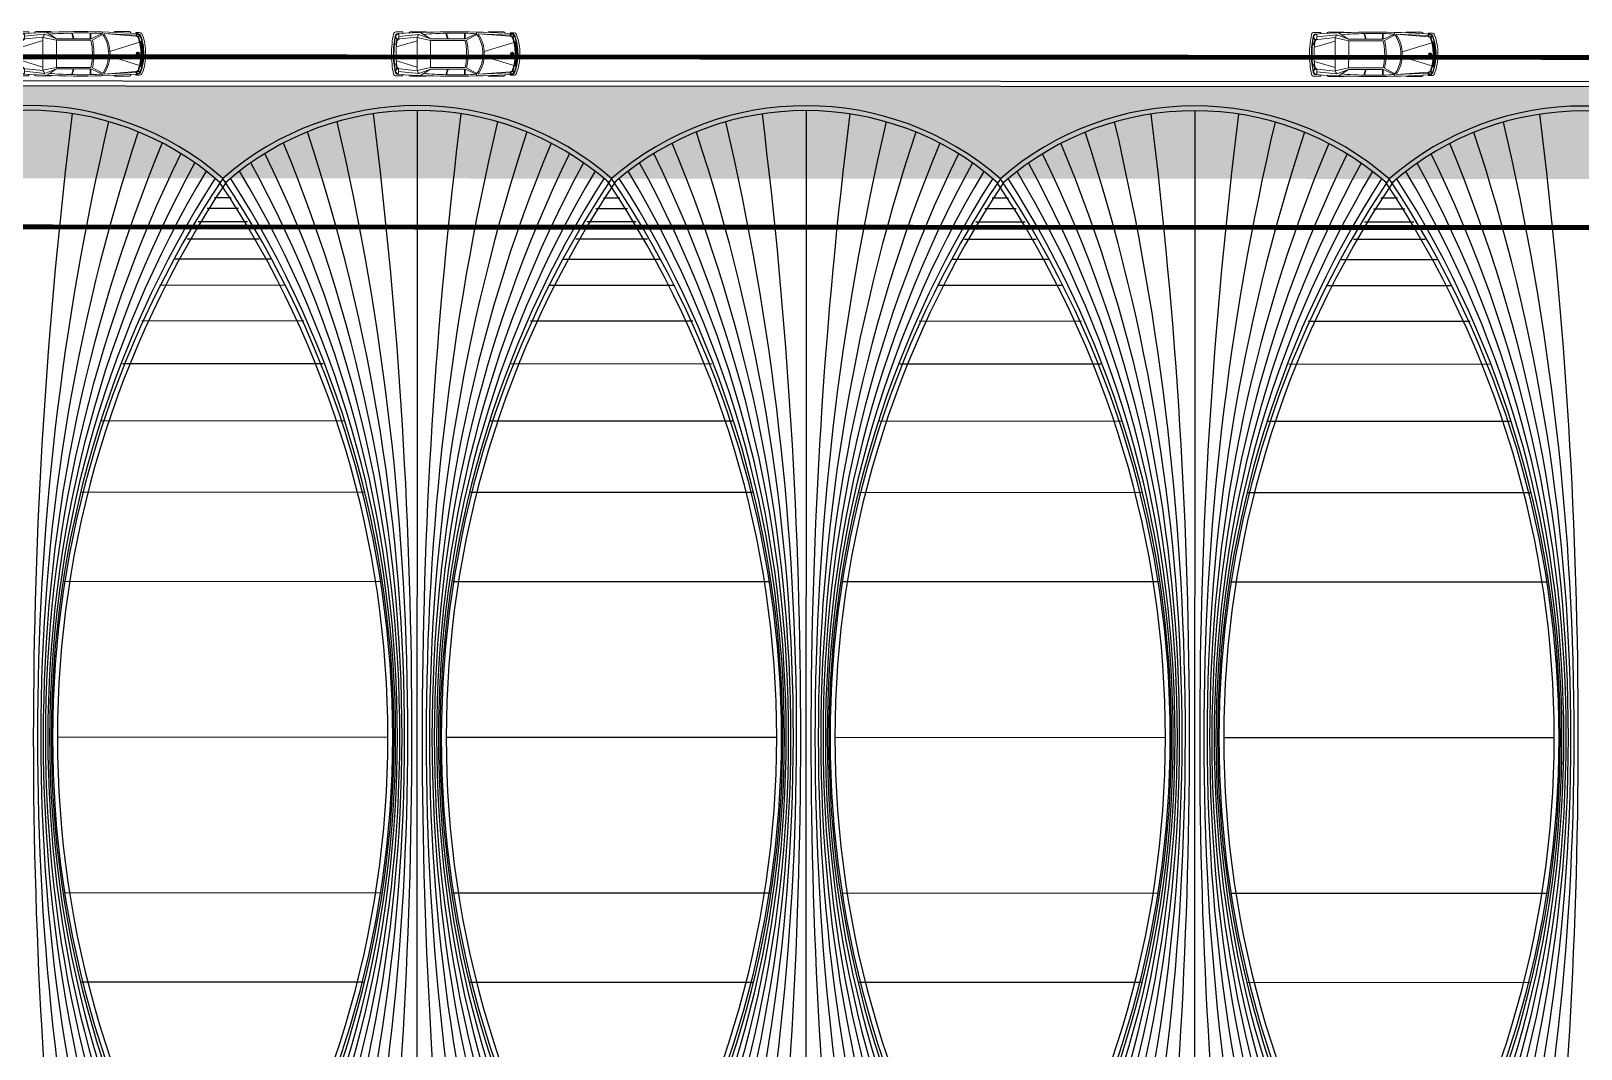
# Model space of a CAD drawing. Header units: millimetres. Extents: x -840588 to 786814, y -467537 to 194195.
# Drawn here: x 71552 to 135340, y -127607 to -85716 of the extents above; entities that cross this region are included whole.
import ezdxf

# ---------------------------------------------------------------- set-up
doc = ezdxf.new("R2010")
doc.units = ezdxf.units.MM
doc.header["$LTSCALE"] = 100
doc.header["$MEASUREMENT"] = 0
for name, color, linetype in [('A-hatch', 139, 'Continuous'), ('A-Wall', 7, 'Continuous'), ('A-Wall-Comp', 8, 'Continuous'), ('A-Wall-Patt', 143, 'Continuous'), ('ctrinh-mai 1', 16, 'Continuous'), ('ctrinh-mai 2', 24, 'Continuous')]:
    doc.layers.add(name, color=color, linetype=linetype)
for name, color, linetype, lineweight in [('ct-xebuyt', 148, 'Continuous', 13), ('ctrinh-chinh', 24, 'Continuous', 100), ('PV_X_Lo', 1, 'Continuous', 9), ('vtchitieu', 7, 'Continuous', 13)]:
    doc.layers.add(name, color=color, linetype=linetype, lineweight=lineweight)

# ---------------------------------------------------------------- blocks, each defined once
blk = doc.blocks.new('FORD P')
for p, q in [((-5.042, 0.763), (-4.987, 0.697)), ((-5.034, 0.772), (-4.979, 0.707)), ((-4.88, 0.875), (-5.029, 0.875)), ((-4.945, 0.836), (-5.002, 0.824)), ((-4.992, 0.802), (-4.972, 0.811)), ((-4.935, 0.737), (-4.892, 0.755)), ((-4.929, 0.801), (-4.892, 0.755)), ((-4.928, 0.837), (-4.873, 0.771)), ((-4.88, 0.841), (-4.88, 0.875)), ((-3.562, 0.833), (-4.879, 0.728)), ((-4.873, 0.771), (-3.562, 0.833)), ((-3.09, 0.572), (-3.517, 0.802)), ((-3.494, 0.835), (-3.508, 0.904)), ((-3.031, 0.619), (-3.494, 0.835)), ((-3.031, 0.619), (-3.031, 0.856)), ((-3.006, 0.619), (-3.006, 0.857)), ((-2.326, 0.619), (-2.266, 0.856)), ((-2.301, 0.619), (-2.241, 0.855)), ((-1.61, 0.558), (-1.052, 0.676)), ((-1.608, 0.619), (-1.197, 0.887)), ((-1.608, 0.619), (-1.128, 0.807)), ((-0.771, 0.913), (-1.374, 0.914)), ((-0.294, 0.721), (-1.128, 0.807)), ((-1.052, 0.676), (-1.052, 0)), ((-0.339, 0.616), (-1.05, 0.688)), ((-0.47, 0.904), (-0.179, 0.904)), ((-0.47, 0.85), (-0.47, 0.904)), ((-0.294, 0.629), (-0.294, 0.808)), ((-0.24, 0.59), (-0.164, 0.689)), ((-0.23, 0.582), (-0.161, 0.672)), ((-5.031, 0.478), (-5.156, 0.478)), ((-5.05, 0.502), (-5.126, 0.502)), ((-3.814, 0.101), (-5.031, 0.478)), ((-4.994, 0.055), (-4.955, 0.012)), ((-4.977, 0), (-4.994, 0.055)), ((-4.962, 0), (-4.994, 0.055)), ((-4.994, -0.055), (-4.977, 0)), ((-4.962, 0), (-4.994, -0.055)), ((-4.962, 0), (-4.899, 0)), ((-4.955, 0.012), (-4.899, 0)), ((-4.899, 0), (-4.955, -0.012)), ((-3.031, 0.619), (-3.031, 0.619)), ((-3.031, 0.558), (-1.608, 0.558)), ((-3.006, 0.619), (-2.326, 0.619)), ((-2.301, 0.619), (-1.608, 0.619)), ((-1.61, 0), (-1.61, 0.558)), ((-1.61, 0), (-1.61, -0.558)), ((-0.21, 0.289), (-1.052, 0.544)), ((-1.052, -0.676), (-1.052, 0)), ((-0.182, 0.403), (-0.196, 0.504)), ((-0.123, 0.403), (-0.182, 0.403)), ((-5.031, -0.478), (-5.156, -0.478)), ((-5.05, -0.502), (-5.126, -0.502)), ((-3.814, -0.101), (-5.031, -0.478)), ((-4.955, -0.012), (-4.994, -0.055)), ((-3.09, -0.572), (-3.517, -0.802)), ((-3.031, -0.619), (-3.494, -0.835)), ((-3.031, -0.558), (-1.608, -0.558)), ((-3.031, -0.619), (-1.608, -0.619)), ((-3.031, -0.619), (-3.031, -0.856)), ((-3.006, -0.619), (-3.006, -0.857)), ((-2.325, -0.625), (-2.266, -0.856)), ((-2.301, -0.619), (-2.241, -0.855)), ((-1.61, -0.558), (-1.052, -0.676)), ((-1.608, -0.619), (-1.128, -0.807)), ((-1.608, -0.619), (-1.193, -0.889)), ((-0.21, -0.289), (-1.052, -0.544)), ((-0.339, -0.616), (-1.05, -0.688)), ((-0.294, -0.629), (-0.294, -0.808)), ((-0.24, -0.59), (-0.164, -0.689)), ((-0.23, -0.582), (-0.161, -0.672)), ((-0.182, -0.403), (-0.196, -0.504)), ((-0.123, -0.403), (-0.182, -0.403)), ((-5.042, -0.763), (-4.987, -0.697)), ((-5.034, -0.772), (-4.979, -0.707)), ((-4.88, -0.875), (-5.029, -0.875)), ((-4.945, -0.836), (-5.002, -0.824)), ((-4.992, -0.802), (-4.972, -0.811)), ((-4.935, -0.737), (-4.892, -0.755)), ((-4.929, -0.801), (-4.892, -0.755)), ((-4.928, -0.837), (-4.873, -0.771)), ((-4.88, -0.841), (-4.88, -0.875)), ((-3.562, -0.833), (-4.879, -0.728)), ((-4.873, -0.771), (-3.562, -0.833)), ((-3.494, -0.835), (-3.508, -0.904)), ((-0.771, -0.913), (-1.374, -0.914)), ((-0.294, -0.721), (-1.128, -0.807)), ((-0.47, -0.85), (-0.47, -0.904)), ((-0.47, -0.904), (-0.179, -0.904))]:
    blk.add_line(p, q)
for points in [[(-3.969, 0.891, 0.2221), (-4.016, 0.913), (-4.618, 0.914, 0.410408), (-4.679, 0.854, 0.410408)], [(-3.969, -0.891, -0.2221), (-4.016, -0.913), (-4.618, -0.914, -0.410407), (-4.679, -0.854)]]:
    blk.add_lwpolyline(points, format="xyb")
for radius in [0.0697, 0.0636]:
    blk.add_circle((-4.962, 0), radius)
for centre, radius, start, end in [((-3.048, 0.018), 2.235, 159.64764, 180.45967), ((-3.048, 0.018), 2.158, 160.04796, 180.47604), ((-5.029, 0.753), 0.122, 90, 159.64764), ((-3.048, 0.018), 2.133, 160.47643, 166.87978), ((-3.048, 0.018), 2.036, 162.10248, 180.50457), ((-4.944, 0.69), 0.146, 113.53852, 160.47643), ((-4.944, 0.69), 0.122, 143.43225, 160.47643), ((-3.048, 0.018), 2.06, 161.76099, 166.40483), ((-4.944, 0.69), 0.122, 113.53852, 137.59671), ((-4.889, 0.625), 0.122, 143.60686, 161.76099), ((-4.869, 0.606), 0.122, 94.76512, 162.10248), ((-4.889, 0.625), 0.122, 112.51522, 137.76792), ((-4.957, 0.777), 0.0366, 39.70805, 113.53852), ((-2.608, -34.427), 35.341, 86.18892, 93.79233), ((-2.362, 0.01), 1.455, 145.52794, 180.38776), ((-2.362, 0.01), 1.4, 145.52794, 180.40296), ((-2.732, -10.578), 11.438, 91.49675, 93.8193), ((-2.662, -17.129), 17.989, 88.73835, 91.09596), ((-2.653, -15.87), 16.73, 85.42959, 88.58882), ((-1.374, 0.853), 0.061, 89.85446, 136.40019), ((-2.345, 0.01), 1.455, 27.23754, 33.21181), ((-0.772, 0.852), 0.061, 9.6698, 89.85446), ((-0.268, 0.714), 0.0976, 11.00864, 105.38386), ((-0.268, 0.714), 0.122, 11.00864, 85.82384), ((-0.179, 0.806), 0.0976, 11.80391, 90), ((-3.94, -0.001), 3.839, 0.01064, 11.00864), ((-3.94, -0.001), 3.863, 0.01064, 11.00864), ((-3.94, 0.02), 3.94, 359.70321, 11.80391), ((-3.048, -0.018), 2.158, 179.52396, 199.95204), ((-3.048, 0.018), 2.133, 167.55174, 180.50457), ((-3.048, -0.018), 2.133, 179.49543, 192.44826), ((-3.048, 0.018), 2.109, 167.40537, 180.50457), ((-3.048, -0.018), 2.109, 179.49543, 192.59463), ((-3.048, 0.018), 2.085, 167.25549, 180.50457), ((-3.048, -0.018), 2.085, 179.49543, 192.74451), ((-3.048, 0.018), 2.06, 167.10196, 180.50457), ((-3.048, -0.018), 2.06, 179.49543, 192.89804), ((-2.362, -0.01), 1.4, 179.59704, 214.47206), ((-0.505, 0), 2.648, 167.53189, 180), ((-0.505, 0), 2.648, 180, 192.46811), ((-0.505, 0), 2.587, 167.53189, 180), ((-0.505, 0), 2.587, 180, 192.46811), ((-0.353, 0.483), 0.134, 7.6728, 83.79557), ((-0.353, 0.483), 0.159, 7.6728, 67.90045), ((-3.94, -0.001), 3.753, 0.01099, 7.6728), ((-3.94, 0.001), 3.839, 348.99136, 359.98936), ((-3.94, 0.001), 3.863, 348.99136, 359.98936), ((-3.048, -0.018), 2.235, 179.54033, 200.35236), ((-3.048, -0.018), 2.133, 193.12022, 199.52357), ((-3.048, -0.018), 2.036, 179.49543, 197.89752), ((-3.048, -0.018), 2.06, 193.59517, 198.23901), ((-2.362, -0.01), 1.455, 179.61224, 214.47206), ((-0.353, -0.483), 0.134, 276.20443, 352.3272), ((-0.353, -0.483), 0.159, 292.09955, 352.3272), ((-3.94, 0.001), 3.753, 352.3272, 359.98901), ((-3.94, -0.02), 3.94, 348.19609, 0.29679), ((-5.029, -0.753), 0.122, 200.35236, 270), ((-4.944, -0.69), 0.146, 199.52357, 246.46148), ((-4.944, -0.69), 0.122, 199.52357, 216.56775), ((-4.944, -0.69), 0.122, 222.40329, 246.46148), ((-4.889, -0.625), 0.122, 198.23901, 216.39314), ((-4.869, -0.606), 0.122, 197.89752, 265.23488), ((-4.889, -0.625), 0.122, 222.23208, 247.48478), ((-4.957, -0.777), 0.0366, 246.46148, 320.29195), ((-2.608, 34.427), 35.341, 266.20767, 273.81108), ((-2.732, 10.578), 11.438, 266.1807, 268.50325), ((-2.662, 17.129), 17.989, 268.90404, 271.26165), ((-2.653, 15.87), 16.73, 271.41118, 274.57041), ((-1.374, -0.853), 0.061, 223.5999, 270.14554), ((-2.345, -0.01), 1.455, 326.78819, 332.76246), ((-0.772, -0.852), 0.061, 270.14554, 350.33014), ((-0.268, -0.714), 0.0976, 254.61614, 348.99136), ((-0.268, -0.714), 0.122, 274.17616, 348.99136), ((-0.179, -0.806), 0.0976, 270, 348.19609)]:
    blk.add_arc(centre, radius, start, end)
blk = doc.blocks.new('CTR NHAGAHANHKHACH')
at = {"layer": 'A-hatch'}
h = blk.add_hatch(dxfattribs=at)
h.set_pattern_fill('BRICK_MODULAR_SAILOR', color=256, scale=200, style=0, pattern_type=2)
h.set_pattern_definition([(0, (-1403.5264, -388.4326), (0, 1.5999999), []), (90, (-1403.52644, -388.4326), (-0.80000013, 5e-17), [1.5999999, 0])])
edge = h.paths.add_edge_path()
edge.add_line((72.05, -0.2), (-72.05, -0.2))
edge.add_line((-72.05, -0.2), (-72.05, -4))
edge.add_line((-72.05, -4), (-64, -4))
edge.add_ellipse((-56, -13.167), major_axis=(-12.167, 0), ratio=1, start_angle=228.88939, end_angle=311.11246, ccw=False)
edge.add_ellipse((-40, -13.167), major_axis=(12.167, 0), ratio=1, start_angle=48.88808, end_angle=131.11165, ccw=False)
edge.add_ellipse((-24, -13.167), major_axis=(-12.167, 0), ratio=1, start_angle=228.88894, end_angle=311.11244, ccw=False)
edge.add_ellipse((-8, -13.167), major_axis=(12.167, 0), ratio=1, start_angle=48.88767, end_angle=131.11135, ccw=False)
edge.add_ellipse((8, -13.167), major_axis=(-12.167, 0), ratio=1, start_angle=228.88927, end_angle=311.11278, ccw=False)
edge.add_ellipse((24, -13.167), major_axis=(12.167, 0), ratio=1, start_angle=48.88753, end_angle=131.1111, ccw=False)
edge.add_ellipse((40, -13.167), major_axis=(-12.167, 0), ratio=1, start_angle=228.88955, end_angle=311.11312, ccw=False)
edge.add_ellipse((56, -13.167), major_axis=(12.167, 0), ratio=1, start_angle=48.88718, end_angle=131.11151, ccw=False)
edge.add_line((64, -4), (72.05, -4))
edge.add_line((72.05, -4), (72.05, -0.2))
at = {"layer": 'A-Wall', "ltscale": 5}
for centre, radius in [((-40, -13.167), 12.167), ((-40, -13.167), 11.967), ((-24, -13.167), 12.167), ((-24, -13.167), 11.967), ((-8, -13.167), 12.167), ((-8, -13.167), 11.967), ((8, -13.167), 12.167), ((8, -13.167), 11.967), ((24, -13.167), 12.167), ((24, -13.167), 11.967)]:
    blk.add_arc(centre, radius, 48.88827, 131.11185, dxfattribs=at)
at = {"layer": 'A-Wall-Comp'}
blk.add_lwpolyline([(72.05, -4), (72.05, -0.2), (-72.05, -0.2), (-72.05, -4)], dxfattribs=at)
at = {"layer": 'A-Wall-Patt'}
for p, q in [((-24, -1.2), (-24, -52.8)), ((-8, -1.2), (-8, -52.8)), ((8, -1.2), (8, -52.8))]:
    blk.add_line(p, q, dxfattribs=at)
blk.add_lwpolyline([(72.25, -4), (72.25, 0), (-72.25, 0), (-72.25, -4)], dxfattribs=at)
for centre, radius, start, end in [((2.286, -27), 41.286, 146.14505, 213.85492), ((2.288, -27), 41.088, 146.16099, 213.83897), ((-66.287, -27), 41.088, 326.16103, 33.83897), ((-66.286, -27), 41.286, 326.14508, 33.85491), ((18.286, -27), 41.286, 146.14505, 213.85492), ((18.288, -27), 41.088, 146.16099, 213.83897), ((-50.287, -27), 41.088, 326.16103, 33.83897), ((-50.286, -27), 41.286, 326.14508, 33.85491), ((34.286, -27), 41.286, 146.14505, 213.85492), ((34.288, -27), 41.088, 146.16099, 213.83897), ((-34.287, -27), 41.088, 326.16103, 33.83897), ((-34.286, -27), 41.286, 326.14508, 33.85491), ((50.286, -27), 41.286, 146.14505, 213.85492), ((50.288, -27), 41.088, 146.16099, 213.83897), ((-18.287, -27), 41.088, 326.16103, 33.83897), ((-18.286, -27), 41.286, 326.14508, 33.85491)]:
    blk.add_arc(centre, radius, start, end, dxfattribs=at)
at = {"layer": 'ctrinh-mai 1'}
for p, q in [((-25.48, -33.407), (-38.52, -33.407)), ((-9.48, -33.407), (-22.52, -33.407)), ((6.52, -33.407), (-6.52, -33.407)), ((22.52, -33.407), (9.48, -33.407)), ((-26.151, -37.079), (-37.849, -37.079)), ((-10.151, -37.079), (-21.849, -37.079)), ((5.849, -37.079), (-5.849, -37.079)), ((21.849, -37.079), (10.151, -37.079))]:
    blk.add_line(p, q, dxfattribs=at)
for centre, radius, start, end in [((168.076, -27), 207.867, 172.90798, 187.09202), ((71.691, -27), 111.313, 166.84351, 193.15649), ((184.076, -27), 207.867, 172.90798, 187.09202), ((87.691, -27), 111.313, 166.84351, 193.15649), ((200.076, -27), 207.867, 172.90798, 187.09202), ((103.691, -27), 111.313, 166.84351, 193.15649), ((216.076, -27), 207.867, 172.90798, 187.09202), ((119.691, -27), 111.313, 166.84351, 193.15649), ((40.058, -27), 79.546, 161.74627, 198.25372), ((24.197, -27), 63.581, 157.37731, 202.62267), ((56.058, -27), 79.546, 161.74627, 198.25372), ((40.197, -27), 63.581, 157.37731, 202.62267), ((72.058, -27), 79.546, 161.74627, 198.25372), ((56.197, -27), 63.581, 157.37731, 202.62267), ((88.058, -27), 79.546, 161.74627, 198.25372), ((72.197, -27), 63.581, 157.37731, 202.62267), ((15.386, -27), 54.678, 153.93318, 206.06681), ((31.386, -27), 54.678, 153.93318, 206.06681), ((47.386, -27), 54.678, 153.93318, 206.06681), ((63.386, -27), 54.678, 153.93318, 206.06681), ((10.098, -27), 49.293, 151.3325, 208.66748), ((6.274, -27), 45.394, 149.11418, 210.88582), ((26.098, -27), 49.293, 151.3325, 208.66748), ((22.274, -27), 45.394, 149.11418, 210.88582), ((42.098, -27), 49.293, 151.3325, 208.66748), ((38.274, -27), 45.394, 149.11418, 210.88582), ((58.098, -27), 49.293, 151.3325, 208.66748), ((54.274, -27), 45.394, 149.11418, 210.88582), ((3.599, -27), 42.653, 147.356, 212.644), ((19.599, -27), 42.653, 147.356, 212.644), ((35.599, -27), 42.653, 147.356, 212.644), ((51.599, -27), 42.653, 147.356, 212.644)]:
    blk.add_arc(centre, radius, start, end, dxfattribs=at)
at = {"layer": 'ctrinh-mai 2'}
for p, q in [((-31.662, -4.801), (-32.338, -4.801)), ((-15.662, -4.801), (-16.338, -4.801)), ((0.338, -4.801), (-0.338, -4.801)), ((16.338, -4.801), (15.662, -4.801)), ((-31.352, -5.242), (-32.647, -5.242)), ((-15.352, -5.242), (-16.647, -5.242)), ((0.648, -5.242), (-0.647, -5.242)), ((16.648, -5.242), (15.353, -5.242)), ((-30.986, -5.785), (-33.014, -5.785)), ((-14.986, -5.785), (-17.014, -5.785)), ((1.014, -5.785), (-1.014, -5.785)), ((17.014, -5.785), (14.986, -5.785)), ((-30.525, -6.499), (-33.474, -6.499)), ((-14.525, -6.499), (-17.474, -6.499)), ((1.475, -6.499), (-1.474, -6.499)), ((17.475, -6.499), (14.526, -6.499)), ((-30.022, -7.327), (-33.978, -7.327)), ((-14.022, -7.327), (-17.978, -7.327)), ((1.978, -7.327), (-1.978, -7.327)), ((17.978, -7.327), (14.022, -7.327)), ((-29.414, -8.4), (-34.586, -8.4)), ((-13.414, -8.4), (-18.586, -8.4)), ((2.586, -8.4), (-2.586, -8.4)), ((18.586, -8.4), (13.414, -8.4)), ((-28.661, -9.869), (-35.338, -9.869)), ((-12.661, -9.869), (-19.338, -9.869)), ((3.339, -9.869), (-3.338, -9.869)), ((19.339, -9.869), (12.662, -9.869)), ((-27.87, -11.632), (-36.13, -11.632)), ((-11.87, -11.632), (-20.13, -11.632)), ((4.13, -11.632), (-4.13, -11.632)), ((20.13, -11.632), (11.87, -11.632)), ((-26.99, -13.983), (-37.01, -13.983)), ((-10.99, -13.983), (-21.01, -13.983)), ((5.01, -13.983), (-5.01, -13.983)), ((21.01, -13.983), (10.99, -13.983)), ((-26.151, -16.921), (-37.849, -16.921)), ((-10.151, -16.921), (-21.849, -16.921)), ((5.849, -16.921), (-5.849, -16.921)), ((21.849, -16.921), (10.151, -16.921)), ((-25.48, -20.593), (-38.52, -20.593)), ((-9.48, -20.593), (-22.52, -20.593)), ((6.52, -20.593), (-6.52, -20.593)), ((22.52, -20.593), (9.48, -20.593)), ((-25.2, -27), (-38.8, -27)), ((-9.2, -27), (-22.8, -27)), ((6.8, -27), (-6.8, -27)), ((22.8, -27), (9.2, -27))]:
    blk.add_line(p, q, dxfattribs=at)
for centre, radius, start, end in [((-135.691, -27), 111.313, 346.84348, 13.15646), ((-232.076, -27), 207.867, 352.90795, 7.092), ((-119.691, -27), 111.313, 346.84348, 13.15646), ((-216.076, -27), 207.867, 352.90795, 7.092), ((-103.691, -27), 111.313, 346.84348, 13.15646), ((-200.076, -27), 207.867, 352.90795, 7.092), ((-87.691, -27), 111.313, 346.84348, 13.15646), ((-184.076, -27), 207.867, 352.90795, 7.092), ((-88.197, -27), 63.581, 337.3773, 22.62264), ((-104.058, -27), 79.546, 341.74626, 18.2537), ((-72.197, -27), 63.581, 337.3773, 22.62264), ((-88.058, -27), 79.546, 341.74626, 18.2537), ((-56.197, -27), 63.581, 337.3773, 22.62264), ((-72.058, -27), 79.546, 341.74626, 18.2537), ((-40.197, -27), 63.581, 337.3773, 22.62264), ((-56.058, -27), 79.546, 341.74626, 18.2537), ((-79.385, -27), 54.678, 333.93316, 26.06678), ((-63.385, -27), 54.678, 333.93316, 26.06678), ((-47.385, -27), 54.678, 333.93316, 26.06678), ((-31.385, -27), 54.678, 333.93316, 26.06678), ((-70.274, -27), 45.394, 329.11416, 30.88579), ((-74.098, -27), 49.293, 331.33249, 28.66746), ((-54.274, -27), 45.394, 329.11416, 30.88579), ((-58.098, -27), 49.293, 331.33249, 28.66746), ((-38.274, -27), 45.394, 329.11416, 30.88579), ((-42.098, -27), 49.293, 331.33249, 28.66746), ((-22.274, -27), 45.394, 329.11416, 30.88579), ((-26.098, -27), 49.293, 331.33249, 28.66746), ((-67.599, -27), 42.653, 327.35598, 32.64397), ((-51.599, -27), 42.653, 327.35598, 32.64397), ((-35.599, -27), 42.653, 327.35598, 32.64397), ((-19.599, -27), 42.653, 327.35598, 32.64397)]:
    blk.add_arc(centre, radius, start, end, dxfattribs=at)

msp = doc.modelspace()

# ---------------------------------------------------------------- linework, layer by layer
at = {"layer": 'ctrinh-chinh', "const_width": 200}
msp.add_lwpolyline([(159196, -93828), (159197, -92313), (183697, -92322), (183694, -98822), (207444, -98832), (207429, -135832), (31430, -135762), (31444, -98762), (39194, -98765), (39197, -92265), (63697, -92275), (63696, -93775), (159196, -93812)], dxfattribs=at)
at = {"layer": 'PV_X_Lo', "ltscale": 5}
msp.add_lwpolyline([(251930, -135849, 200, 200, 0), (251949, -86849, 200, 200, 0), (-10547, -86745, 200, 200, 0), (-10566, -135745, 0, 0, 0), (251930, -135849, 0, 0, 0)], format="xyseb", dxfattribs=at)

# ---------------------------------------------------------------- block references
at = {"layer": 'ct-xebuyt', "xscale": 999.9999999999999, "yscale": 999.9999999999999, "zscale": 999.9999999999999, "rotation": 179.9772591828279}
for p in [(70987, -86654), (86389, -86660), (124169, -86675)]:
    msp.add_blockref('FORD P', p, dxfattribs=at)
at = {"layer": 'vtchitieu', "xscale": 1000.000000000001, "yscale": 1000.000000000001, "zscale": 1000.000000000001, "rotation": 359.9772591828279}
msp.add_blockref('CTR NHAGAHANHKHACH', (111449, -87794), dxfattribs=at)

doc.saveas('drawing.dxf')
